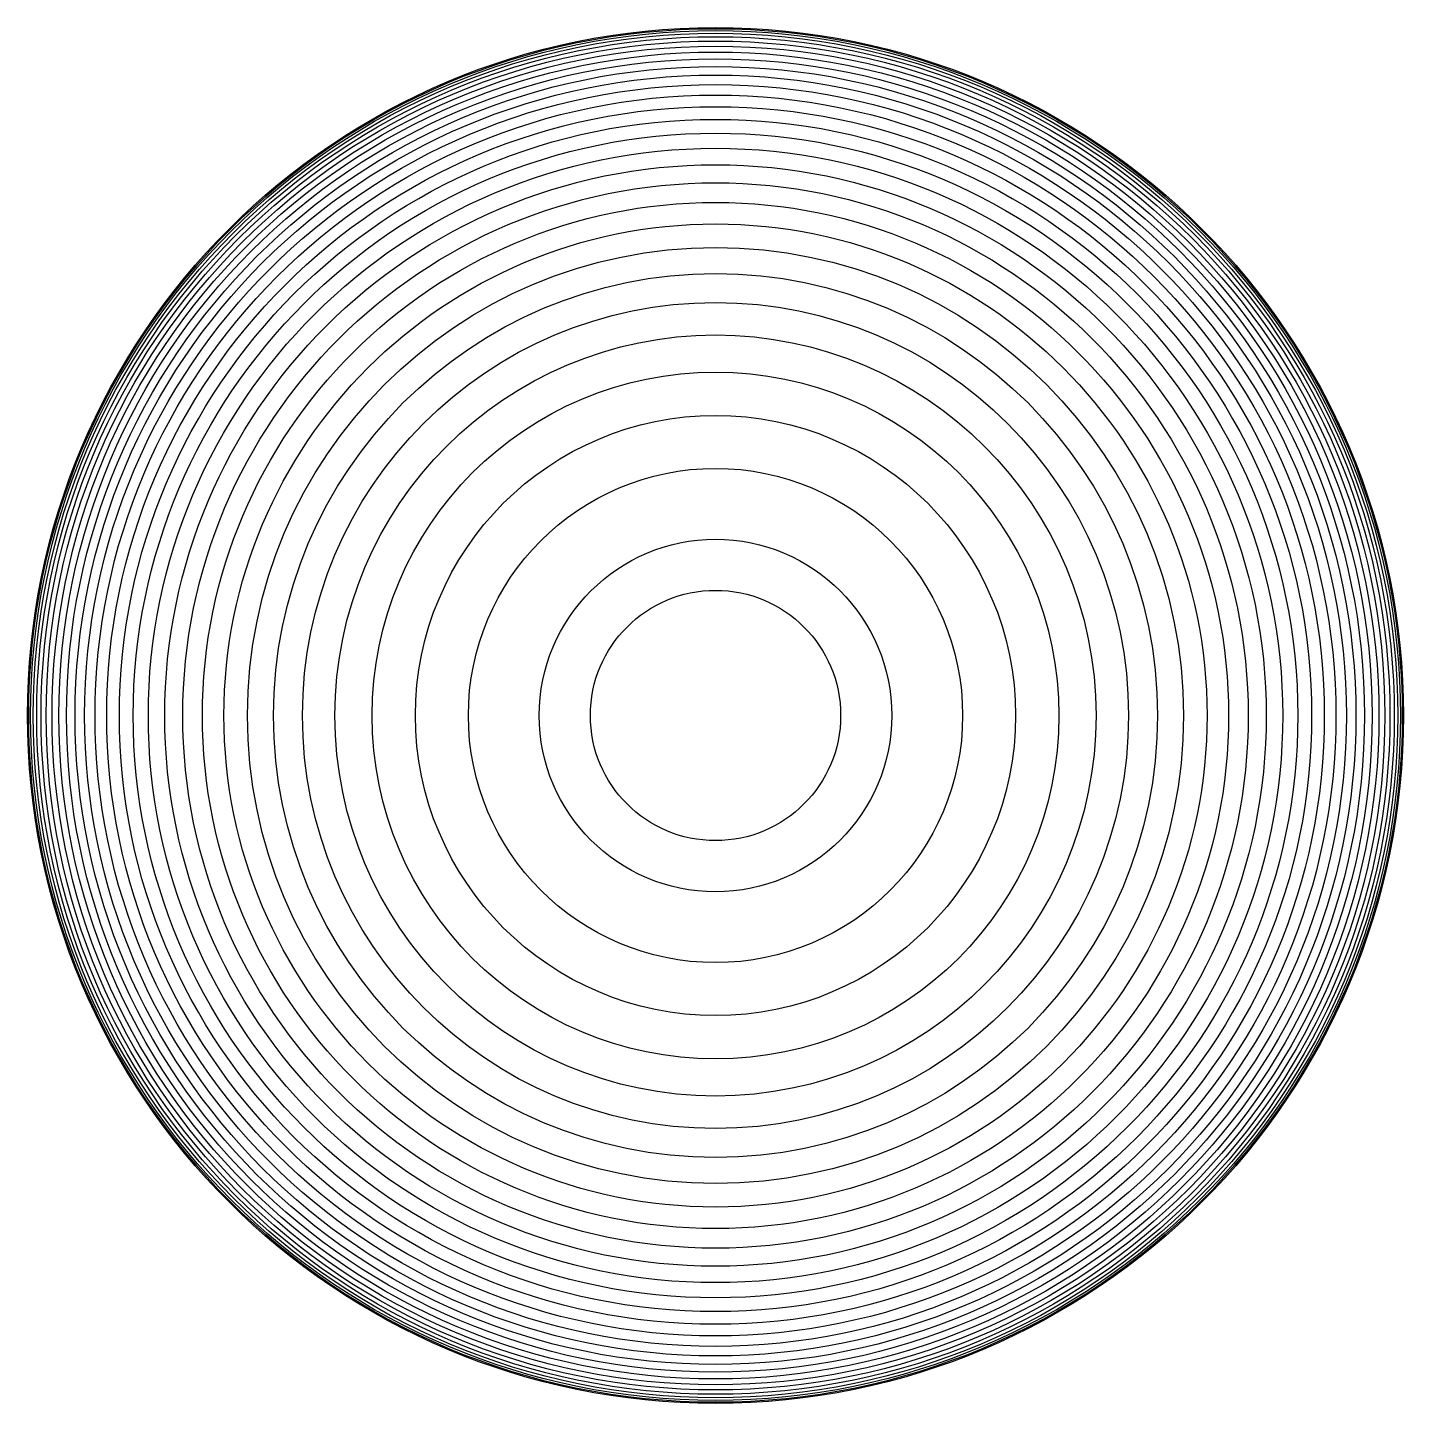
# Model space of a CAD drawing. Extents: x 441.7 to 501.7, y 162.1 to 222.
import ezdxf

# ---------------------------------------------------------------- set-up
doc = ezdxf.new("R2010")
doc.units = 13

msp = doc.modelspace()

# ---------------------------------------------------------------- linework, layer by layer
for centre, radius in [((471.712, 192.035, 2), 29.983), ((471.712, 192.035, 1), 29.983), ((471.712, 192.035, 3), 29.933), ((471.712, 192.035), 29.933), ((471.712, 192.035, 4), 29.85), ((471.712, 192.035, 5), 29.732), ((471.712, 192.035, 6), 29.58), ((471.712, 192.035, 7), 29.394), ((471.712, 192.035, 8), 29.172), ((471.712, 192.035, 9), 28.914), ((471.712, 192.035, 10), 28.618), ((471.712, 192.035, 11), 28.284), ((471.712, 192.035, 12), 27.911), ((471.712, 192.035, 13), 27.495), ((471.712, 192.035, 14), 27.037), ((471.712, 192.035, 15), 26.533), ((471.712, 192.035, 16), 25.981), ((471.712, 192.035, 17), 25.377), ((471.712, 192.035, 18), 24.718), ((471.712, 192.035, 19), 24), ((471.712, 192.035, 20), 23.216), ((471.712, 192.035, 21), 22.361), ((471.712, 192.035, 22), 21.424), ((471.712, 192.035, 23), 20.396), ((471.712, 192.035, 24), 19.261), ((471.712, 192.035, 25), 18), ((471.712, 192.035, 26), 16.583), ((471.712, 192.035, 27), 14.967), ((471.712, 192.035, 28), 13.077), ((471.712, 192.035, 29), 10.77), ((471.712, 192.035, 30), 7.681), ((471.712, 192.035, 32), 5.454), ((471.712, 192.035, 31), 5.454)]:
    msp.add_circle(centre, radius)

doc.saveas('drawing.dxf')
